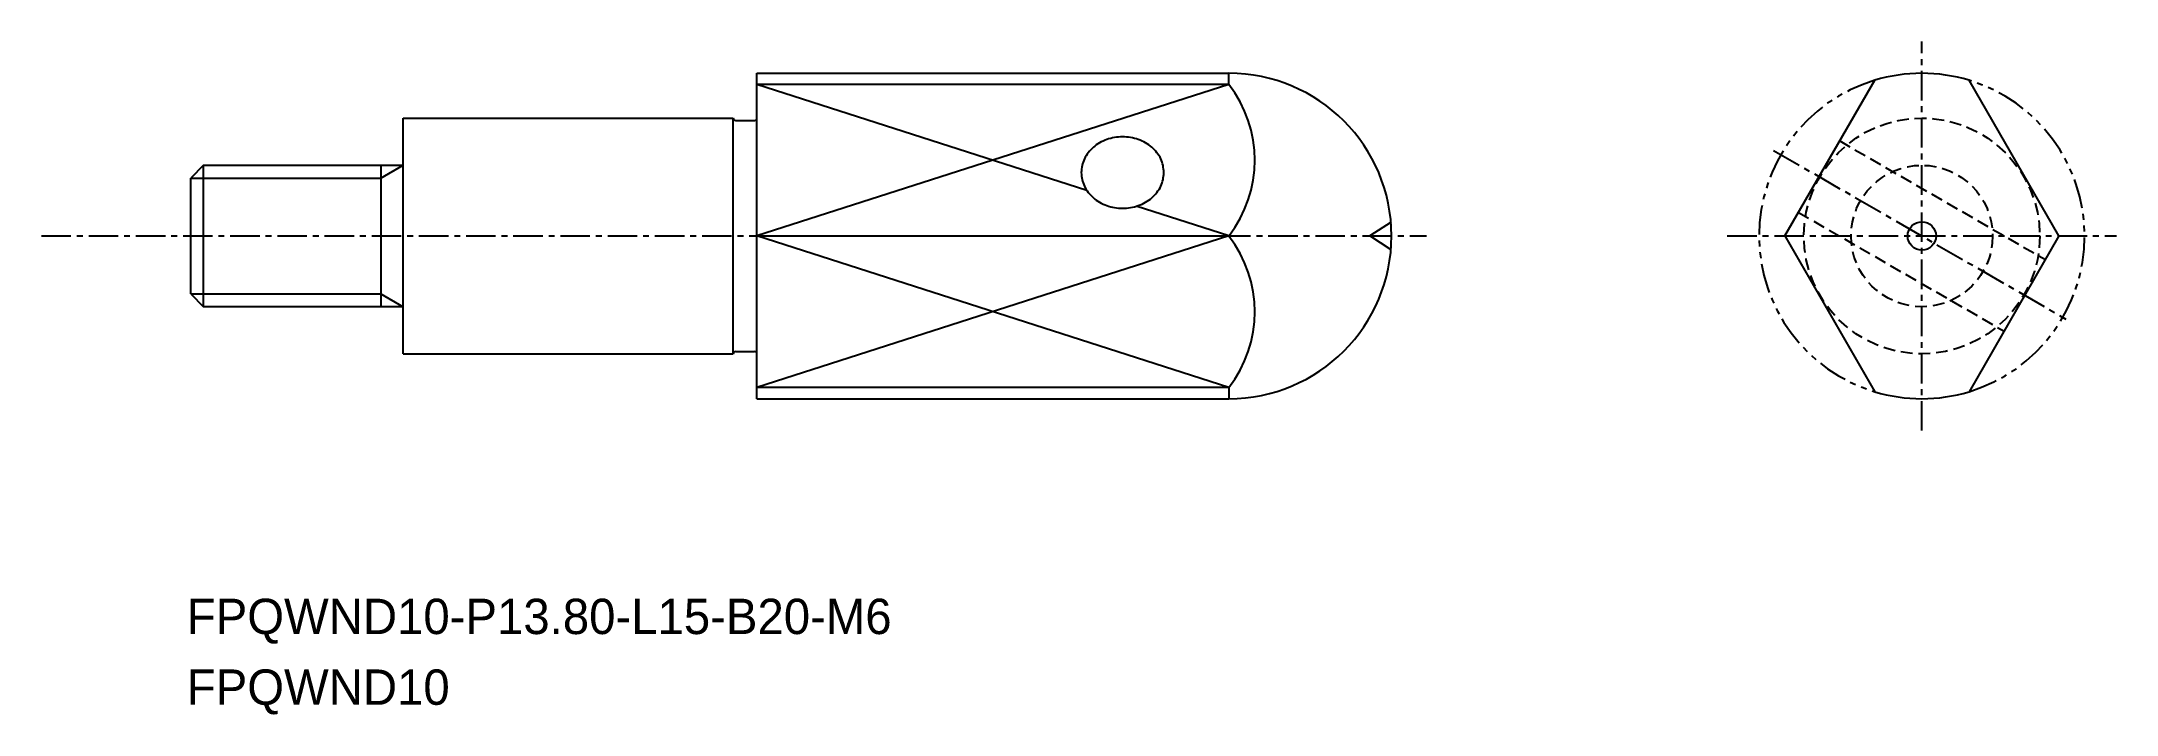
# Model space of a CAD drawing. Extents: x -1880.7 to -1792.7, y -554.5 to -525.9.
import ezdxf

# ---------------------------------------------------------------- set-up
doc = ezdxf.new("R2010")
doc.units = 0
for name, pattern in [('CENTER', [2, 1.25, -0.25, 0.25, -0.25]), ('DASHED', [0.75, 0.5, -0.25]), ('PHANTOM', [2.5, 1.25, -0.25, 0.25, -0.25, 0.25, -0.25])]:
    doc.linetypes.add(name, pattern=pattern)
doc.layers.get('0').update_dxf_attribs({"linetype": 'CONTINUOUS'})
doc.layers.add('CENTER', color=1, linetype='CENTER')

msp = doc.modelspace()

# ---------------------------------------------------------------- linework, layer by layer
for p, q in [((-1850.357, -529.178), (-1850.357, -527.278)), ((-1850.357, -527.278), (-1830.357, -527.278)), ((-1830.357, -527.747), (-1830.357, -527.278)), ((-1830.357, -527.747), (-1850.357, -527.747)), ((-1865.357, -539.178), (-1865.357, -529.178)), ((-1865.357, -529.178), (-1851.357, -529.178)), ((-1851.357, -539.178), (-1851.357, -529.178)), ((-1851.257, -529.278), (-1850.457, -529.278)), ((-1850.357, -539.178), (-1850.357, -529.178)), ((-1850.357, -534.178), (-1830.357, -534.178)), ((-1851.257, -539.078), (-1850.457, -539.078)), ((-1865.357, -539.178), (-1851.357, -539.178)), ((-1850.357, -541.078), (-1850.357, -539.178)), ((-1830.357, -540.61), (-1850.357, -540.61)), ((-1830.357, -540.61), (-1830.357, -541.078)), ((-1850.357, -541.078), (-1830.357, -541.078))]:
    msp.add_line(p, q)
at = {"color": 7, "linetype": 'CONTINUOUS'}
for p, q in [((-1806.789, -534.178), (-1802.977, -527.575)), ((-1795.164, -534.178), (-1798.977, -527.575)), ((-1873.815, -531.178), (-1874.357, -531.72)), ((-1873.815, -531.178), (-1865.357, -531.178)), ((-1873.815, -537.178), (-1873.815, -531.178)), ((-1866.295, -531.178), (-1866.295, -537.178)), ((-1874.357, -536.637), (-1874.357, -531.72)), ((-1806.789, -534.178), (-1802.977, -540.782)), ((-1795.164, -534.178), (-1798.977, -540.782)), ((-1874.357, -536.637), (-1873.815, -537.178)), ((-1865.357, -537.178), (-1873.815, -537.178))]:
    msp.add_line(p, q, dxfattribs=at)
at = {"color": 3}
for p, q in [((-1836.374, -532.244), (-1850.357, -527.747)), ((-1830.357, -527.747), (-1850.357, -534.178)), ((-1830.357, -534.178), (-1834.277, -532.918)), ((-1823.479, -533.594), (-1824.381, -534.178)), ((-1830.357, -534.178), (-1850.357, -540.61)), ((-1830.357, -540.61), (-1850.357, -534.178)), ((-1823.479, -534.763), (-1824.381, -534.178))]:
    msp.add_line(p, q, dxfattribs=at)
at = {"color": 3, "linetype": 'DASHED'}
for p, q in [((-1804.461, -530.146), (-1795.742, -535.18)), ((-1806.211, -533.177), (-1797.492, -538.211))]:
    msp.add_line(p, q, dxfattribs=at)
at = {"color": 3, "linetype": 'CONTINUOUS'}
for p, q in [((-1866.295, -531.72), (-1865.357, -531.178)), ((-1874.357, -531.72), (-1866.295, -531.72)), ((-1874.357, -536.637), (-1866.295, -536.637)), ((-1866.295, -536.637), (-1865.357, -537.178))]:
    msp.add_line(p, q, dxfattribs=at)
msp.add_polyline3d([(-1836.61, -531.488, 0), (-1836.6, -531.563, 0), (-1836.6, -531.637, 0), (-1836.59, -531.711, 0), (-1836.57, -531.784, 0), (-1836.55, -531.856, 0), (-1836.53, -531.928, 0), (-1836.5, -531.999, 0), (-1836.47, -532.068, 0), (-1836.44, -532.136, 0), (-1836.4, -532.203, 0), (-1836.36, -532.267, 0), (-1836.31, -532.33, 0), (-1836.26, -532.391, 0), (-1836.21, -532.45, 0), (-1836.15, -532.506, 0), (-1836.09, -532.56, 0), (-1836.03, -532.611, 0), (-1835.97, -532.66, 0), (-1835.9, -532.705, 0), (-1835.83, -532.748, 0), (-1835.76, -532.788, 0), (-1835.68, -532.825, 0), (-1835.6, -532.858, 0), (-1835.53, -532.888, 0), (-1835.45, -532.915, 0), (-1835.36, -532.938, 0), (-1835.28, -532.958, 0), (-1835.2, -532.975, 0), (-1835.11, -532.987, 0), (-1835.03, -532.996, 0), (-1834.94, -533.002, 0), (-1834.86, -533.004, 0), (-1834.77, -533.002, 0), (-1834.69, -532.996, 0), (-1834.6, -532.987, 0), (-1834.52, -532.975, 0), (-1834.43, -532.958, 0), (-1834.35, -532.938, 0), (-1834.27, -532.915, 0), (-1834.19, -532.888, 0), (-1834.11, -532.858, 0), (-1834.03, -532.825, 0), (-1833.96, -532.788, 0), (-1833.88, -532.748, 0), (-1833.81, -532.705, 0), (-1833.75, -532.66, 0), (-1833.68, -532.611, 0), (-1833.62, -532.56, 0), (-1833.56, -532.506, 0), (-1833.5, -532.45, 0), (-1833.45, -532.391, 0), (-1833.4, -532.33, 0), (-1833.36, -532.267, 0), (-1833.31, -532.203, 0), (-1833.27, -532.136, 0), (-1833.24, -532.068, 0), (-1833.21, -531.999, 0), (-1833.18, -531.928, 0), (-1833.16, -531.856, 0), (-1833.14, -531.784, 0), (-1833.13, -531.711, 0), (-1833.12, -531.637, 0), (-1833.11, -531.563, 0), (-1833.11, -531.488, 0), (-1833.11, -531.414, 0), (-1833.12, -531.34, 0), (-1833.13, -531.266, 0), (-1833.14, -531.193, 0), (-1833.16, -531.12, 0), (-1833.18, -531.048, 0), (-1833.21, -530.978, 0), (-1833.24, -530.908, 0), (-1833.27, -530.84, 0), (-1833.31, -530.774, 0), (-1833.36, -530.709, 0), (-1833.4, -530.646, 0), (-1833.45, -530.585, 0), (-1833.5, -530.527, 0), (-1833.56, -530.47, 0), (-1833.62, -530.417, 0), (-1833.68, -530.365, 0), (-1833.75, -530.317, 0), (-1833.81, -530.271, 0), (-1833.88, -530.228, 0), (-1833.96, -530.188, 0), (-1834.03, -530.152, 0), (-1834.11, -530.118, 0), (-1834.19, -530.088, 0), (-1834.27, -530.061, 0), (-1834.35, -530.038, 0), (-1834.43, -530.018, 0), (-1834.52, -530.002, 0), (-1834.6, -529.989, 0), (-1834.69, -529.98, 0), (-1834.77, -529.974, 0), (-1834.86, -529.973, 0), (-1834.94, -529.974, 0), (-1835.03, -529.98, 0), (-1835.11, -529.989, 0), (-1835.2, -530.002, 0), (-1835.28, -530.018, 0), (-1835.36, -530.038, 0), (-1835.45, -530.061, 0), (-1835.53, -530.088, 0), (-1835.6, -530.118, 0), (-1835.68, -530.152, 0), (-1835.76, -530.188, 0), (-1835.83, -530.228, 0), (-1835.9, -530.271, 0), (-1835.97, -530.317, 0), (-1836.03, -530.365, 0), (-1836.09, -530.417, 0), (-1836.15, -530.47, 0), (-1836.21, -530.527, 0), (-1836.26, -530.585, 0), (-1836.31, -530.646, 0), (-1836.36, -530.709, 0), (-1836.4, -530.774, 0), (-1836.44, -530.84, 0), (-1836.47, -530.908, 0), (-1836.5, -530.978, 0), (-1836.53, -531.048, 0), (-1836.55, -531.12, 0), (-1836.57, -531.193, 0), (-1836.59, -531.266, 0), (-1836.6, -531.34, 0), (-1836.6, -531.414, 0), (-1836.61, -531.488, 0)])
at = {"color": 3, "linetype": 'DASHED'}
for radius in [5, 3]:
    msp.add_circle((-1800.977, -534.178), radius, dxfattribs=at)
msp.add_circle((-1800.977, -534.178), 0.6)
for centre, radius, start, end in [((-1830.357, -534.178), 6.9, 270, 90), ((-1834.479, -530.963), 5.228, 322.04562, 37.95438), ((-1851.257, -529.178), 0.1, 180, 270), ((-1850.457, -529.178), 0.1, 270, 0), ((-1834.479, -537.394), 5.228, 322.04562, 37.95438), ((-1851.257, -539.178), 0.1, 90, 180), ((-1850.457, -539.178), 0.1, 0, 90)]:
    msp.add_arc(centre, radius, start, end)
at = {"color": 3, "linetype": 'PHANTOM'}
for start, end in [(106.84928, 253.15072), (286.84928, 73.15072)]:
    msp.add_arc((-1800.977, -534.178), 6.9, start, end, dxfattribs=at)
at = {"color": 7, "linetype": 'CONTINUOUS'}
for start, end in [(73.15072, 106.84928), (253.15072, 286.84928)]:
    msp.add_arc((-1800.977, -534.178), 6.9, start, end, dxfattribs=at)
at = {"layer": 'CENTER', "color": 1, "linetype": 'CENTER'}
for p, q in [((-1800.977, -542.428), (-1800.977, -525.928)), ((-1880.683, -534.178), (-1821.972, -534.178)), ((-1809.227, -534.178), (-1792.727, -534.178))]:
    msp.add_line(p, q, dxfattribs=at)
at = {"layer": 'CENTER'}
msp.add_line((-1807.266, -530.547), (-1794.871, -537.703), dxfattribs=at)

# ---------------------------------------------------------------- texts
for s, p in [('FPQWND10-P13.80-L15-B20-M6', (-1874.524, -551.061)), ('FPQWND10', (-1874.524, -554.061))]:
    msp.add_text(s, height=1.5).set_placement(p)

doc.saveas('drawing.dxf')
